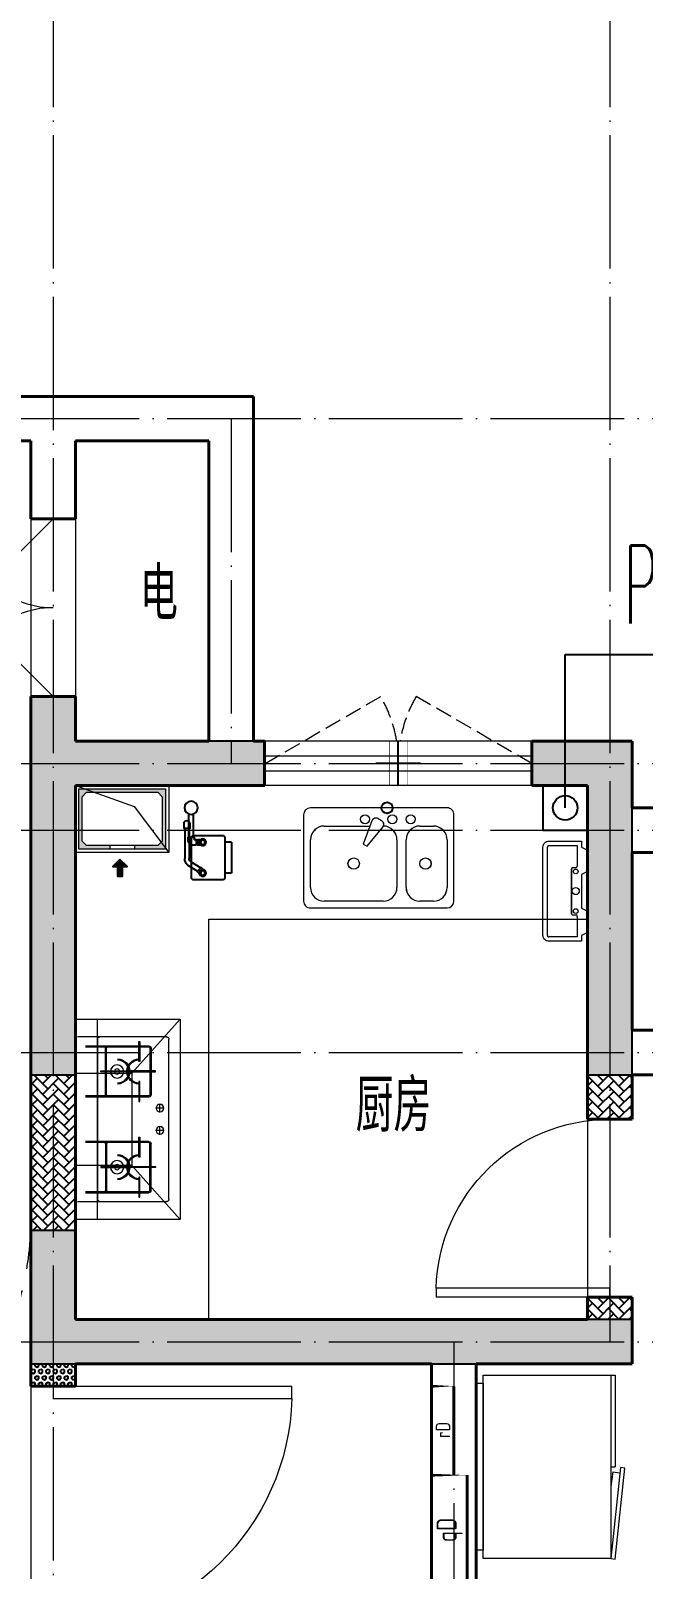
# Model space of a CAD drawing. Extents: x 27938 to 650306, y -92720 to 1524912.
# Drawn here: x 314517 to 317267, y 448409 to 455326 of the extents above; entities that cross this region are included whole.
import ezdxf

# ---------------------------------------------------------------- set-up
doc = ezdxf.new("R2010")
doc.units = 0
doc.header["$LTSCALE"] = 1000
doc.header["$MEASUREMENT"] = 0
doc.linetypes.add('DASH', pattern=[0.35, 0.25, -0.1])
doc.linetypes.add('DOTE', pattern=[2.4200000000000004, 2, -0.2, 0.02, -0.2])
for name, color, linetype in [('AH-FURNITURE', 1, 'Continuous'), ('COLUMN', 9, 'Continuous'), ('DIM_餐饮排水', 3, 'Continuous'), ('EQUIP_污水', 7, 'Continuous'), ('IP-bath&kitchen-JOHNSON', 4, 'Continuous'), ('PUB_TEXT', 4, 'Continuous'), ('VPIPE-餐饮排水', 41, 'P'), ('保温', 6, 'Continuous'), ('建筑-排气道', 9, 'Continuous'), ('机电标识类', 1, 'Continuous')]:
    doc.layers.add(name, color=color, linetype=linetype)
for name, color, linetype, lineweight in [('DOTE', 19, 'DOTE', 9), ('EQUIP-消防', 3, 'Continuous', 20), ('LVTRY', 1, 'Continuous', 13), ('PUB_HATCH', 8, 'Continuous', 9), ('STAIR', 2, 'Continuous', 18), ('WALL', 9, 'Continuous', 40), ('WINDOW', 8, 'Continuous', 15), ('平面-空调室内机', 176, 'Continuous', 9), ('平面-空调预留孔', 173, 'Continuous', 15), ('空调', 76, 'Continuous', 13), ('立面-洞口示意', 152, 'Continuous', 13)]:
    doc.layers.add(name, color=color, linetype=linetype, lineweight=lineweight)
doc.styles.add('_TWT_SERIAL', font='simplex.shx', dxfattribs={"width": 0.6, "oblique": 10, "height": 3, "bigfont": 'aadri.shx'})
doc.styles.add('DIM_FONT', font='SIMPLEX.shx', dxfattribs={"width": 0.56})
doc.styles.get("Standard").update_dxf_attribs({"font": 'gbenor.shx', "bigfont": 'gbcbig.shx'})
doc.styles.add('房间名称', font='TSSDENG', dxfattribs={"width": 0.8, "bigfont": 'HZTXT'})
doc.linetypes.add('P', pattern='A,3,-0.2,["P",Standard,S=0.25,R=0,X=-0.1,Y=-0.115],-0.2', length=3.4)

# ---------------------------------------------------------------- blocks, each defined once
blk = doc.blocks.new('rtyg7uyhg')
at = {"layer": 'LVTRY', "color": 0}
for p, q in [((193590.3031336021, 45458.1133254503), (193590.3030643982, 45069.47696181395)), ((194234.6213208837, 45488.79502889935), (193620.9849572473, 45488.79513816872)), ((194265.3030643982, 45069.47684161765), (194265.3031336021, 45458.113205254)), ((193682.3485790417, 45406.97694542356), (193887.8216881326, 45406.97690883528)), ((193896.3984467548, 45429.87059594441), (193857.5823896687, 45326.26016876537)), ((193875.2965560293, 45316.03289288385), (193945.6178257855, 45401.45376218002)), ((193925.7802168131, 45440.40881343969), (193940.0533153456, 45432.16822680717)), ((194111.8940335871, 45406.97686893496), (194173.2576699507, 45406.97685800815)), ((193620.9848935069, 45130.84059271414), (193620.9849317512, 45345.61331998683)), ((193857.5823896687, 45326.26016876537), (193875.2965560293, 45316.03289288385)), ((194009.6212953876, 45345.61325078298), (194009.6212571432, 45130.84052351015)), ((194050.5303480524, 45130.84051622554), (194050.5303862967, 45345.61324349836)), ((194234.6212953876, 45345.61321071758), (194234.6212571432, 45130.84048344476)), ((193620.9848771165, 45038.79513816872), (194234.621240753, 45038.79502889935)), ((193948.2576098526, 45069.47689807355), (193682.3485189436, 45069.47694542356)), ((194173.2576098526, 45069.47685800816), (194111.893973489, 45069.47686893508))]:
    blk.add_line(p, q, dxfattribs=at)
for centre, radius in [((193866.4394935961, 45437.65873082454), 20.45454545454545), ((193989.1667663234, 45437.6587089707), 20.45454545454545), ((194070.9849481416, 45437.65869440146), 20.45454545454545), ((193815.3030944472, 45238.22692174855), 25.56818181818182), ((194137.4621853563, 45238.2268643822), 25.56818181818182)]:
    blk.add_circle(centre, radius, dxfattribs=at)
for centre, radius, start, end in [((193620.9849517839, 45458.11331998683), 30.68181818181818, 89.99998979807194, 179.9999897972382), ((193915.5529409315, 45422.69466753349), 20.45454545454545, 59.99998980057491, 159.4623117970261), ((194234.6213154203, 45458.11321071746), 30.68181818181818, 359.9999897972382, 89.99998979807194), ((193682.3485681149, 45345.61330905991), 61.36363636363636, 89.99998979807194, 179.9999897972382), ((193929.8260394641, 45414.45408090108), 20.45454545454545, 320.5376677968172, 59.99998980057491), ((193948.2576590239, 45345.6132617099), 61.36363636363636, 359.9999897972382, 89.99998979807194), ((194111.8940226603, 45345.61323257144), 61.36363636363636, 89.99998979807194, 179.9999897972382), ((194173.2576590239, 45345.6132216445), 61.36363636363636, 359.9999897972382, 89.99998979807194), ((193682.3485298705, 45130.84058178721), 61.36363636363636, 179.9999897972382, 269.9999897980719), ((193948.2576207797, 45130.8405344372), 61.36363636363636, 269.9999897980719, 359.9999897972382), ((194111.893984416, 45130.84050529861), 61.36363636363636, 179.9999897972382, 269.9999897980719), ((194173.2576207797, 45130.84049437181), 61.36363636363636, 269.9999897980719, 359.9999897972382), ((193620.9848825799, 45069.47695635049), 30.68181818181818, 179.9999897972382, 269.9999897980719), ((194234.6212462163, 45069.47684708112), 30.68181818181818, 269.9999897980719, 359.9999897972382)]:
    blk.add_arc(centre, radius, start, end, dxfattribs=at)
at = {"layer": 'LVTRY', "color": 0, "style": 'DIM_FONT', "width": 0.8, "flags": 9}
for tag in ['XSIZE', 'YSIZE']:
    blk.add_attdef(tag, (193927.8031388824, 45487.7665121054), '', height=0.5, rotation=89.99998979807198, dxfattribs=at)
blk = doc.blocks.new('A-Kitchen-7')
at = {"layer": 'LVTRY', "color": 0}
for p, q in [((-518.6581278588565, 779.725278688129), (-7.244008776673581, 834.3051076843403)), ((-515, 756.005706589378), (-518.6581278588565, 779.725278688129)), ((-3.585880917788018, 810.5855355854728), (-515, 756.005706589378)), ((-29.12075551546877, 766.9560861630598), (-35.20590834700852, 806.4126680237241)), ((-7.244008776673581, 834.3051076843403), (-3.585880917788018, 810.5855355854728)), ((515, 780), (-5.820766091346741e-11, 780)), ((0, 756.005706589378), (-5.820766091346741e-11, 780)), ((515, 756.005706589378), (515, 780)), ((515, 756.005706589378), (-515, 756.005706589378)), ((-515, 756.005706589378), (-515, 40)), ((-485.6368437646597, 760.5342107040924), (-484.9384396369278, 756.005706589378)), ((-29.12075551543967, 766.9560861630598), (-112.0975807690556, 756.005706589378)), ((515, 40), (515, 756.005706589378)), ((-515, 40), (515, 40))]:
    blk.add_line(p, q, dxfattribs=at)
blk.add_lwpolyline([(-468.9430810984049, 40), (-468.9430810984049, 0), (468.9430810984049, 0), (468.9430810984632, 40)], close=True, dxfattribs=at)
blk = doc.blocks.new('A$C60D053AF')
at = {"layer": 'AH-FURNITURE', "color": 0}
for p, q in [((232.5000007597264, -89.99999966996256), (128.2842720070621, -89.99999966996256)), ((232.5000007597264, -109.9999996698461), (128.2842720075278, -109.9999996699626)), ((192.50000075961, -70.99998518347275), (327.5735938884318, -70.99998518347275)), ((192.50000075961, -90.99998518347275), (327.5735938884318, -90.99998518347275)), ((245.0000007597264, -129.4999851834727), (245.0000007597264, -122.4999996698461)), ((265.0000007597264, -129.4999851834727), (265.0000007597264, -122.4999996698461)), ((341.7157295121578, -96.85784955974668), (370.0190303710988, -143.1611504186876)), ((355.8578651358839, -82.71571393602062), (384.1611659948248, -129.0190147949615)), ((255.0000007597264, -280.9999851834727), (255.0000007597264, -250.9999851834727)), ((393.0000007597264, -280.9999851834727), (393.0000007597264, -250.9999851834727)), ((255.0000007597264, -280.9999851834727), (393.0000007597264, -280.9999851834727))]:
    blk.add_line(p, q, dxfattribs=at)
for points in [[(170.00000075961, -67.99998518347275, 1), (170.00000075961, -93.99998518358916), (192.50000075961, -93.99998518347275), (192.50000075961, -67.99998518347275)], [(234.0000007597264, -250.9999851834727), (414.0000007597264, -250.9999851834727, 0.4142135623730951), (424.0000007597264, -240.9999851834727), (424.0000007597264, -110.9999851834727, 0.4142135623730951), (414.0000007597264, -100.9999851834727), (234.0000007597264, -100.9999851834727, 0.4142135623730951), (224.0000007597264, -110.9999851834727), (224.0000007597264, -240.9999851834727, 0.4142135623730951)], [(268.0000007597264, -122.4999996698461), (268.0000007597264, -106.9999996698461, 0.4142135623724265), (248.0000007597264, -86.99999966984615), (232.5000007597264, -86.99999966984615), (232.50000075961, -112.9999996698461), (242.0000007597264, -112.9999996698461), (242.0000007597264, -122.4999996698461)], [(242.0000007597264, -151.9999851834727, 1), (268.0000007597264, -151.9999851834727), (268.0000007597264, -129.4999851834727), (242.0000007597264, -129.4999851834727)], [(383.8076126043452, -161.1923733388539, 1), (402.192388915224, -142.8075970279751), (386.2824863384012, -126.8976944513852), (367.8977100276388, -145.282470762264)]]:
    blk.add_lwpolyline(points, format="xyb", close=True, dxfattribs=at)
for centre, radius in [((100.0000007598428, -99.99999967066105), 30), ((255.0000007597264, -151.9999851834727), 15), ((393.0000007597264, -151.9999851834727), 15), ((255.0000007597264, -151.9999851834727), 10), ((393.0000007597264, -151.9999851834727), 10)]:
    blk.add_circle(centre, radius, dxfattribs=at)
for radius in [40, 20]:
    blk.add_arc((327.5735938884318, -110.9999851834727), radius, 45, 90, dxfattribs=at)
blk = doc.blocks.new('FRSDFDGDGDRGDR')
at = {"layer": '平面-空调预留孔', "color": 0}
for p, q in [((699612.3179923807, 775043.9561356568), (699612.3179923807, 775441.1561356868)), ((699618.9179923869, 775447.756135683), (699746.3179923192, 775447.756135683)), ((699746.3179923192, 775447.756135683), (699746.3179923192, 775355.3561357355)), ((699719.9179922946, 775342.156135743), (699719.9179922946, 775142.9561356006)), ((699726.5179923008, 775348.7561357393), (699739.7179923131, 775348.7561357393)), ((699726.5179923008, 775136.3561356043), (699739.7179923131, 775136.3561356043)), ((699746.3179923192, 775129.7561356081), (699746.3179923192, 775037.3561356605)), ((699746.3179923192, 775037.3561356605), (699618.9179923869, 775037.3561356605))]:
    blk.add_line(p, q, dxfattribs=at)
blk.add_lwpolyline([(699766.1179923377, 775166.7161355871), (699792.5179923623, 775153.5161355946), (699792.5179923623, 775057.1561356493), (699766.1179923377, 775043.9561356568), (699766.1179923377, 775017.5561356718), (699618.9179923869, 775017.5561356718, -0.4142135623730951), (699592.5179923623, 775043.9561356568), (699592.5179923623, 775441.1561356868, -0.4142135623730951), (699618.9179923869, 775467.5561356718), (699766.1179923377, 775467.5561356718), (699766.1179923377, 775441.1561356868), (699792.5179923623, 775427.9561356943), (699792.5179923623, 775331.596135749), (699766.1179923377, 775318.3961357565)], format="xyb", close=True, dxfattribs=at)
for centre, radius in [((699739.7179923131, 775331.596135749), 10.55999999400228), ((699739.7179923131, 775243.1561357992), 15.83999999100342), ((699739.7179923131, 775153.5161355946), 10.55999999400228)]:
    blk.add_circle(centre, radius, dxfattribs=at)
for centre, radius, start, end in [((699618.917992382, 775441.1561356819), 6.600000001199078, 89.99999995997936, 179.9999999533093), ((699726.5179922959, 775342.1561357381), 6.600000001199078, 89.99999995997936, 179.9999999533093), ((699739.717992318, 775355.3561357405), 6.600000001206354, 269.9999999599793, 359.9999999533093), ((699726.5179922959, 775142.9561356056), 6.600000001199078, 180.0000000400206, 270.0000000533608), ((699739.717992318, 775129.7561356032), 6.600000001206354, 4.002063966804346e-08, 90.00000005336085), ((699618.917992382, 775043.9561356618), 6.600000001199078, 180.0000000400206, 270.0000000533608)]:
    blk.add_arc(centre, radius, start, end, dxfattribs=at)
blk = doc.blocks.new('*U41')
h = blk.add_hatch(color=0)
h.set_gradient(color1=(0, 0, 255), rotation=180, tint=1)
h.paths.add_polyline_path([(3.524958103184869e-15, -2.819966482547906e-15), (-6.350000000000009, -6.349999999999992), (-6.350000000000001, -2.159000000000014), (-15, -2.158999999999999), (-14.99999999999999, 2.159000000000044), (-6.349999999999993, 2.159000000000029), (-6.349999999999985, 6.350000000000009)])
at = {"color": 0, "linetype": 'Continuous'}
blk.add_lwpolyline([(3.524958103184869e-15, -2.819966482547906e-15), (-6.350000000000009, -6.349999999999992), (-6.350000000000001, -2.159000000000014), (-15, -2.158999999999999), (-14.99999999999999, 2.159000000000044), (-6.349999999999993, 2.159000000000029), (-6.349999999999985, 6.350000000000009)], close=True, dxfattribs=at)
blk = doc.blocks.new('sgrsefv')
at = {"layer": 'PUB_HATCH'}
blk.add_hatch(color=0, dxfattribs=at).paths.add_polyline_path([(1112933.294422049, 840916.328306399), (1112933.294422049, 840646.328306399), (1113073.294422049, 840646.328306399), (1113073.294422049, 840661.328306399), (1112968.294422049, 840661.328306399), (1112948.294422049, 840681.328306399), (1112948.294422049, 840881.328306399), (1112968.294422049, 840901.328306399), (1113288.294422049, 840901.328306399), (1113308.294422049, 840881.328306399), (1113308.294422049, 840681.328306399), (1113288.294422049, 840661.328306399), (1113183.294422049, 840661.328306399), (1113183.294422049, 840646.328306399), (1113323.294422049, 840646.328306399), (1113323.294422049, 840916.328306399)])
at = {"layer": 'LVTRY', "color": 0}
for p, q in [((1113073.294422049, 840661.328306399), (1113073.294422049, 840646.328306399)), ((1113183.294422049, 840661.328306399), (1113183.294422049, 840646.328306399))]:
    blk.add_line(p, q, dxfattribs=at)
for points in [[(1112918.294422049, 840931.328306399), (1113338.294422049, 840931.328306399), (1113338.294422049, 840631.328306399), (1112918.294422049, 840631.328306399)], [(1112933.294422049, 840916.328306399), (1113323.294422049, 840916.328306399), (1113323.294422049, 840646.328306399), (1112933.294422049, 840646.328306399)], [(1113288.294422049, 840661.328306399), (1112968.294422049, 840661.328306399), (1112948.294422049, 840681.328306399), (1112948.294422049, 840881.328306399), (1112968.294422049, 840901.328306399), (1113288.294422049, 840901.328306399), (1113308.294422049, 840881.328306399), (1113308.294422049, 840681.328306399), (1113288.294422049, 840661.328306399)]]:
    blk.add_lwpolyline(points, close=True, dxfattribs=at)
at = {"layer": '立面-洞口示意', "color": 0}
blk.add_lwpolyline([(1112918.294422049, 840931.328306399), (1113181.846359163, 840837.3789231421), (1113338.294422049, 840631.328306399)], dxfattribs=at)
at = {"layer": '建筑-排气道', "color": 8, "xscale": -5, "yscale": 5, "zscale": 5, "rotation": 270}
blk.add_blockref('*U41', (1113118.391369574, 840599.0160356248), dxfattribs=at)
blk = doc.blocks.new('GDGDGDRGDG')
at = {"layer": 'IP-bath&kitchen-JOHNSON', "color": 0}
blk.add_lwpolyline([(500282.4698888286, 526348.4609182415), (500282.4698888226, 526148.460918165), (500082.4698888143, 526148.460918165)], dxfattribs=at)
at = {"layer": 'LVTRY', "color": 0}
for p, q in [((502128.2005002745, 525055.5051710735), (501912.2603992091, 525298.4609044121)), ((502382.4698858317, 525298.4609044121), (501912.2603992091, 525298.4609044121)), ((501912.2603992091, 525298.4609044121), (501912.2603992091, 524398.4609044121)), ((502282.4698858315, 524398.4609044121), (502282.4698858315, 525298.4609044121)), ((501962.4698858317, 524488.4609044121), (501962.4698858317, 525208.4609044121)), ((501972.4698858317, 525218.4609044121), (502372.4698858317, 525218.4609044122)), ((502042.4698858317, 525168.4609044122), (502042.4698858317, 524958.4609044122)), ((502047.4698858317, 525168.4609044122), (502047.4698858317, 524958.4609044122)), ((502337.4698858317, 525178.4609044123), (502052.4698858317, 525178.4609044122)), ((502337.4698858317, 525173.4609044123), (502052.4698858317, 525173.4609044122)), ((502092.7198858312, 525198.4609044123), (502092.7198858312, 525108.4609044122)), ((502097.2198858312, 525198.4609044123), (502092.7198858312, 525198.4609044123)), ((502097.2198858312, 525108.4609044122), (502097.2198858312, 525198.4609044123)), ((502242.4698858315, 524958.4609044122), (502242.4698858315, 525168.4609044123)), ((502247.4698858315, 524958.4609044122), (502247.4698858315, 525168.4609044123)), ((502282.4698858315, 525208.4609044122), (502282.4698858312, 524488.4609044121)), ((502092.7198858312, 525108.4609044122), (502097.2198858312, 525108.4609044122)), ((502022.4698858319, 525065.7109044124), (502149.9698858319, 525065.7109044124)), ((502022.4698858319, 525061.2109044124), (502022.4698858319, 525065.7109044124)), ((502149.9698858319, 525061.2109044124), (502022.4698858319, 525061.2109044124)), ((502382.4698858317, 525055.5051710735), (502128.2005002745, 525055.5051710735)), ((502128.2005002745, 525055.5051710735), (502128.2005002745, 524640.4066281962)), ((502267.4698858312, 525065.7109044124), (502139.9698858312, 525065.7109044124)), ((502139.9698858312, 525065.7109044124), (502139.9698858312, 525061.2109044124)), ((502139.9698858312, 525061.2109044124), (502267.4698858312, 525061.2109044124)), ((502149.9698858319, 525065.7109044124), (502149.9698858319, 525061.2109044124)), ((502267.4698858312, 525061.2109044124), (502267.4698858312, 525065.7109044124)), ((502282.4698858315, 524640.4066281962), (502282.4698858315, 525055.5051710735)), ((502052.4698858317, 524953.4609044122), (502337.4698858317, 524953.4609044122)), ((502092.7198858312, 524928.4609044121), (502092.7198858312, 525018.4609044122)), ((502092.7198858312, 525018.4609044122), (502097.2198858312, 525018.4609044122)), ((502097.2198858312, 525018.4609044122), (502097.2198858312, 524928.4609044121)), ((501983.0730822186, 524898.4609044121), (502021.8666894461, 524898.4609044121)), ((502002.4698858317, 524879.064100799), (502002.4698858317, 524917.8577080265)), ((502052.4698858317, 524948.4609044122), (502337.4698858317, 524948.4609044122)), ((502097.2198858312, 524928.4609044121), (502092.7198858312, 524928.4609044121)), ((502002.4698858317, 524779.064100799), (502002.4698858317, 524817.8577080265)), ((501983.0730822186, 524798.4609044121), (502021.8666894461, 524798.4609044121)), ((502052.4698858317, 524748.4609044121), (502337.4698858317, 524748.4609044121)), ((502092.7198858312, 524768.4609044121), (502092.7198858312, 524678.4609044121)), ((502097.2198858312, 524768.4609044121), (502092.7198858312, 524768.4609044121)), ((502097.2198858312, 524678.4609044121), (502097.2198858312, 524768.4609044121)), ((502042.4698858317, 524528.4609044121), (502042.4698858317, 524738.4609044121)), ((502047.4698858317, 524528.4609044121), (502047.4698858317, 524738.4609044121)), ((502052.4698858317, 524743.4609044121), (502337.4698858317, 524743.4609044121)), ((502092.7198858312, 524678.4609044121), (502097.2198858312, 524678.4609044121)), ((502242.4698858315, 524738.4609044121), (502242.4698858315, 524528.460904412)), ((502247.4698858315, 524738.4609044121), (502247.4698858315, 524528.460904412)), ((501912.2603992091, 524398.4609044121), (502128.2005002745, 524640.4066281962)), ((502149.9698858319, 524635.7109044119), (502022.4698858319, 524635.7109044119)), ((502022.4698858319, 524635.7109044119), (502022.4698858319, 524631.2109044119)), ((502022.4698858319, 524631.2109044119), (502149.9698858319, 524631.2109044119)), ((502128.2005002745, 524640.4066281962), (502382.4698858317, 524640.4066281962)), ((502139.9698858312, 524631.2109044119), (502139.9698858312, 524635.7109044119)), ((502139.9698858312, 524635.7109044119), (502267.4698858312, 524635.7109044119)), ((502267.4698858312, 524631.2109044119), (502139.9698858312, 524631.2109044119)), ((502149.9698858319, 524631.2109044119), (502149.9698858319, 524635.7109044119)), ((502267.4698858312, 524635.7109044119), (502267.4698858312, 524631.2109044119)), ((502092.7198858312, 524498.4609044121), (502092.7198858312, 524588.4609044121)), ((502092.7198858312, 524588.4609044121), (502097.2198858312, 524588.4609044121)), ((502097.2198858312, 524588.4609044121), (502097.2198858312, 524498.4609044121)), ((502372.4698858315, 524478.4609044121), (501972.4698858317, 524478.4609044121)), ((502337.4698858317, 524523.460904412), (502052.4698858317, 524523.4609044121)), ((502337.4698858317, 524518.460904412), (502052.4698858317, 524518.4609044121)), ((502097.2198858312, 524498.4609044121), (502092.7198858312, 524498.4609044121)), ((501912.2603992091, 524398.4609044121), (502382.4698858317, 524398.4609044121))]:
    blk.add_line(p, q, dxfattribs=at)
blk.add_lwpolyline([(501782.4698858307, 523948.4609176648), (501782.4698858315, 525748.4608911595), (500082.3728921729, 525748.4610990545)], dxfattribs=at)
for centre, radius in [((502194.9698858317, 525063.4609044122), 29.7), ((502194.9698858317, 525063.4609044122), 11.7), ((502002.4698858317, 524898.4609044121), 16.99680361435897), ((502002.4698858317, 524798.4609044121), 16.99680361435897), ((502194.9698858317, 524633.4609044121), 29.7), ((502194.9698858317, 524633.4609044121), 11.7)]:
    blk.add_circle(centre, radius, dxfattribs=at)
for centre, radius, start, end in [((501972.4698858317, 525208.4609044121), 10, 90, 180), ((502052.4698858317, 525168.4609044122), 10, 90, 180), ((502052.4698858317, 525168.4609044122), 5, 90, 180), ((502237.4698858315, 525168.4609044123), 10, 0, 90), ((502237.4698858315, 525168.4609044123), 5, 0, 90), ((502272.4698858315, 525208.4609044122), 10, 0, 90), ((502094.9698858315, 525063.4609044122), 56.7, 2.274239183980156, 87.72576081582116), ((502094.9698858315, 525063.4609044122), 52.2, 2.470411041434378, 87.52958895834998), ((502194.9698858317, 525063.4609044122), 56.7, 92.27423918417882, 177.7257608160198), ((502194.9698858317, 525063.4609044122), 52.2, 92.47041104165004, 177.5295889585656), ((502094.9698858315, 525063.4609044122), 56.7, 272.2742391841789, 357.7257608160198), ((502094.9698858315, 525063.4609044122), 52.2, 272.47041104165, 357.5295889585657), ((502194.9698858317, 525063.4609044122), 56.7, 182.2742391839801, 267.7257608158212), ((502194.9698858317, 525063.4609044122), 52.2, 182.4704110414343, 267.52958895835), ((502052.4698858317, 524958.4609044122), 10, 180, 270), ((502052.4698858317, 524958.4609044122), 5, 180, 270), ((502237.4698858315, 524958.4609044122), 5, 270, 0), ((502237.4698858315, 524958.4609044122), 10, 270, 0), ((502052.4698858317, 524738.4609044121), 10, 90, 180), ((502237.4698858315, 524738.4609044121), 10, 0, 90), ((502052.4698858317, 524738.4609044121), 5, 90, 180), ((502094.9698858315, 524633.4609044121), 56.7, 2.274239183980156, 87.72576081582116), ((502094.9698858315, 524633.4609044121), 52.2, 2.470411041434378, 87.52958895834998), ((502194.9698858317, 524633.4609044121), 56.7, 92.27423918417882, 177.7257608160198), ((502194.9698858317, 524633.4609044121), 52.2, 92.47041104165004, 177.5295889585656), ((502237.4698858315, 524738.4609044121), 5, 0, 90), ((502094.9698858315, 524633.4609044121), 56.7, 272.2742391841789, 357.7257608160198), ((502094.9698858315, 524633.4609044121), 52.2, 272.47041104165, 357.5295889585657), ((502194.9698858317, 524633.4609044121), 56.7, 182.2742391839801, 267.7257608158212), ((502194.9698858317, 524633.4609044121), 52.2, 182.4704110414343, 267.52958895835), ((501972.4698858317, 524488.4609044121), 10, 180, 270), ((502052.4698858317, 524528.4609044121), 10, 180, 270), ((502052.4698858317, 524528.4609044121), 5, 180, 270), ((502237.4698858315, 524528.460904412), 5, 270, 0), ((502237.4698858315, 524528.460904412), 10, 270, 0), ((502272.4698858312, 524488.4609044121), 10, 270, 0)]:
    blk.add_arc(centre, radius, start, end, dxfattribs=at)
at = {"color": 8, "xscale": -1}
for name, p in [('sgrsefv', (1615300.764307892, -314582.8679974646)), ('rtyg7uyhg', (694947.7729906696, 480759.6658345199)), ('FRSDFDGDGDRGDR', (1199874.987881154, -249369.0952173925))]:
    blk.add_blockref(name, p, dxfattribs=at)
at = {"color": 8, "rotation": 270}
blk.add_blockref('A$C60D053AF', (501962.4698858433, 526348.4603089065), dxfattribs=at)
at = {"layer": 'LVTRY', "color": 8, "extrusion": (0, 0, -1), "xscale": -0.7999999999883585, "yscale": 0.7999999999883585, "zscale": -0.7999999999883585, "rotation": 270}
blk.add_blockref('A-Kitchen-7', (-500582.4698887609, 523286.4609181132), dxfattribs=at)
blk = doc.blocks.new('FGDGDRGSDGDG')
at = {"layer": 'DOTE', "linetype": 'DOTE', "ltscale": 0.3}
for p, q in [((532682.4698867768, 529998.4609255956), (532682.4698867764, 522348.4609178717)), ((535182.4698887586, 529998.4609255956), (535182.4698887584, 523848.4609176687)), ((488182.4698887547, 527998.4609255956), (546982.4698887588, 527998.4609255956)), ((533482.4698867691, 527998.4609255956), (533482.4698867688, 526448.4609255957)), ((488182.4698887547, 526448.4609255956), (546982.4698887588, 526448.4609255956)), ((488182.4698887547, 526148.4609255956), (546982.4698887588, 526148.4609255956)), ((488182.4698887547, 525148.4609178718), (546982.4698887588, 525148.4609178716)), ((488182.4698887547, 523848.4609176682), (546982.4698887588, 523848.4609176688)), ((534482.4698887577, 523848.4609176682), (534482.4698887574, 513948.4609178714))]:
    blk.add_line(p, q, dxfattribs=at)
blk = doc.blocks.new('gdfgdgdgr')
at = {"layer": 'PUB_HATCH'}
for points in [[(520727.6741570244, 530413.8533123683), (520727.6741570244, 530613.8533123472), (519877.6741382037, 530613.8533124247), (519877.6741386069, 530813.854846489), (519677.6741389511, 530813.854846489), (519677.674139218, 529113.8548436695), (519877.674138858, 529113.8548436695), (519877.6741388873, 530413.8533124247)], [(521927.6741569996, 530413.8544436865), (522177.7705091751, 530413.853921341), (522177.771859818, 529113.8539213064), (522377.7718787211, 529113.8539213064), (522377.7705091751, 530613.853921341), (521927.6741569996, 530613.8544436865)], [(519677.7705088231, 527813.8539175214), (522377.7682325566, 527813.8539224755), (522377.7682325566, 528013.8539224754), (519877.7705088231, 528013.8539175214), (519877.7705088588, 528413.8545834351), (519677.7705088113, 528413.8545834351)]]:
    blk.add_hatch(color=256, dxfattribs=at).paths.add_polyline_path(points)
at = {"layer": 'COLUMN', "color": 8}
for p, q in [((519877.6741386069, 530813.854846489), (519677.6741389511, 530813.854846489)), ((519677.6741389511, 530813.854846489), (519677.674139218, 529113.8548436695)), ((519877.6741382037, 530613.8533124247), (519877.6741386069, 530813.854846489)), ((520727.6741570244, 530613.8533123472), (519877.6741382037, 530613.8533124247)), ((520727.6741570244, 530413.8533123683), (520727.6741570244, 530613.8533123472)), ((522377.7705091751, 530613.853921341), (521927.6741569996, 530613.8544436865)), ((521927.6741569996, 530613.8544436865), (521927.6741569996, 530413.8544436865)), ((522377.7718787211, 529113.8539213064), (522377.7705091751, 530613.853921341)), ((519877.674138858, 529113.8548436695), (519877.6741388873, 530413.8533124247)), ((519877.6741388873, 530413.8533124247), (520727.6741570244, 530413.8533123683)), ((521927.6741569996, 530413.8544436865), (522177.7705091751, 530413.853921341)), ((522177.7705091751, 530413.853921341), (522177.771859818, 529113.8539213064)), ((519677.674139218, 529113.8548436695), (519877.674138858, 529113.8548436695)), ((522177.771859818, 529113.8539213064), (522377.7718787211, 529113.8539213064)), ((519877.7705088588, 528413.8545834351), (519677.7705088113, 528413.8545834351)), ((519677.7705088113, 528413.8545834351), (519677.7705088231, 527813.8539175214)), ((519877.7705088231, 528013.8539175214), (519877.7705088588, 528413.8545834351)), ((522377.7682325566, 528013.8539224754), (519877.7705088231, 528013.8539175214)), ((522377.7682325566, 527813.8539224755), (522377.7682325566, 528013.8539224754)), ((519677.7705088231, 527813.8539175214), (522377.7682325566, 527813.8539224755))]:
    blk.add_line(p, q, dxfattribs=at)
blk = doc.blocks.new('dongkong')
at = {"color": 0}
blk.add_wipeout([(-603756.0415179721, 210770.96306340612), (-603756.0415180603, 210570.80961624245), (-603836.0415181214, 210570.80961593534), (-603836.0415181519, 210770.96306307407)], dxfattribs=at)
at = {"layer": '机电标识类', "color": 0, "linetype": 'DASH', "ltscale": 400}
for p, q in [((-603796.0415180789, 210770.9630630909), (-603796.0415180789, 210570.8096162414)), ((-603896.0415180789, 210670.6929921169), (-603696.0415180789, 210670.6929921169))]:
    blk.add_line(p, q, dxfattribs=at)
at = {"layer": '空调', "color": 0, "linetype": 'DASH', "const_width": 2}
blk.add_lwpolyline([(-603756.0415180789, 210770.9630630909), (-603756.0415180789, 210570.8096162414), (-603836.0415180789, 210570.8096162414), (-603836.0415180789, 210770.9630630909)], close=True, dxfattribs=at)
blk = doc.blocks.new('A$C263B1184')
at = {"layer": '保温', "linetype": 'ByBlock', "ltscale": 10}
h = blk.add_hatch(dxfattribs=at)
h.set_pattern_fill('AR-HBONE', color=251, scale=55)
h.set_pattern_definition([(45, (-1012960.392521861, -342660.6615692861), (0, 47.41575231924514), [100.584, -33.528]), (135, (-1012936.684661862, -342636.9537092861), (3.05311331771918e-15, 47.41575231924513), [100.584, -33.528])])
h.paths.add_polyline_path([(-3699.998795152118, 8799.99990214809), (-3699.998836558429, 8999.999899138289), (-3899.998820249224, 9000.000095783209), (-3899.998778842913, 8800.000098792894)])
h = blk.add_hatch(dxfattribs=at)
h.set_pattern_fill('AR-HBONE', color=251, scale=55)
h.set_pattern_definition([(45, (-503782.4698887531, -516048.4609178798), (0, 47.41575231924514), [100.584, -33.528]), (135, (-503758.7620287531, -516024.7530578797), (3.05311331771918e-15, 47.41575231924513), [100.584, -33.528])])
h.paths.add_polyline_path([(-1199.901053229521, 8299.999897828966), (-1199.901094635832, 8999.999290105829), (-1399.901078326628, 8999.999486750748), (-1399.901036920317, 8300.00009447377)])
h = blk.add_hatch(dxfattribs=at)
h.set_pattern_fill('AR-HBONE', color=251, scale=55)
h.set_pattern_definition([(45, (-1012960.294779111, -343660.6615687997), (0, 47.41575231924514), [100.584, -33.528]), (135, (-1012936.586919111, -343636.9537087997), (3.05311331771918e-15, 47.41575231924513), [100.584, -33.528])])
h.paths.add_polyline_path([(-3699.901048339845, 7899.999902584299), (-3699.90109380841, 7999.999899624672), (-3899.901077499206, 8000.000096269592), (-3899.901032030641, 7900.000099229219)])
at = {"layer": '保温', "linetype": 'Continuous', "ltscale": 10}
h = blk.add_hatch(dxfattribs=at)
h.set_pattern_fill('HEX', color=251, scale=10, angle=90, style=0)
h.set_pattern_definition([(90, (-503782.4698853028, -517398.4603122922), (-16.49778, 1.010197673501861e-15), [9.525, -19.05]), (210, (-503782.4698853028, -517398.4603122922), (8.248889999999996, -14.28749658604684), [9.525, -19.05]), (150, (-503782.4698853028, -517388.9353122922), (-8.248890000000003, -14.28749658604684), [9.525, -19.05])])
h.paths.add_polyline_path([(-1199.901050495275, 7599.999898202543), (-1199.901091185515, 7699.999895693327), (-1399.90107487631, 7700.000092338363), (-1399.90103418607, 7600.000094847346)])
blk = doc.blocks.new('GDGRDGDRGDFD')
at = {"layer": 'EQUIP-消防', "color": 0, "const_width": 12.82051282052028}
blk.add_lwpolyline([(136866.5605577994, 335507.811971089), (136366.5605577994, 335507.8119710906), (136366.5605577991, 335347.8119710904), (136866.5605577991, 335347.8119710888)], close=True, dxfattribs=at)
at = {"layer": 'PUB_TEXT', "color": 0, "style": '房间名称', "width": 0.8}
blk.add_text('qD', height=90, dxfattribs=at).set_placement((136565.0499633249, 335395.5346836653))
blk = doc.blocks.new('FSFSFSFSEG')
at = {"layer": 'EQUIP-消防', "color": 0, "const_width": 12.82051282052028}
blk.add_lwpolyline([(136866.5605577994, 335152.5449090759), (136466.5605577994, 335152.5449090774), (136466.5605577991, 335052.5449090772), (136866.5605577991, 335052.5449090757)], close=True, dxfattribs=at)
at = {"layer": 'PUB_TEXT', "color": 0, "style": '房间名称', "width": 0.8}
blk.add_text('rD', height=64.8, dxfattribs=at).set_placement((136633.7425204425, 335069.0046025831))
blk = doc.blocks.new('HFHFHTFCD')
at = {"color": 8, "rotation": 90}
for name, p in [('FSFSFSFSEG', (651469.1246460032, 235157.1646164441)), ('GDGRDGDRGDFD', (651824.3917080149, 234757.164616444))]:
    blk.add_blockref(name, p, dxfattribs=at)
blk = doc.blocks.new('$WINLIB2D$00000001')
at = {"color": 0}
for points in [[(-0.4999999999999964, 0.5000000000000142), (-0.4999999999999964, -0.4999999999999858)], [(-0.4999999999999964, 0.5000000000000142), (0.5000000000000036, 0.5000000000000142)], [(0.5000000000000036, -0.4999999999999858), (0.5000000000000036, 0.5000000000000142)], [(0.5000000000000036, 0.1666666666666714), (-0.4999999999999964, 0.1666666666666714)], [(0.5000000000000036, -0.1666666666666572), (-0.4999999999999964, -0.1666666666666572)], [(-0.4999999999999964, -0.4999999999999858), (0.5000000000000036, -0.4999999999999858)]]:
    blk.add_lwpolyline(points, dxfattribs=at)
blk = doc.blocks.new('$DorLib2D$00000001')
for p, q in [((0.45, 0.9750000000000001), (0.5000000000000002, 0.9750000000000001)), ((0.45, 0), (0.45, 0.9750000000000001)), ((0.5, 0), (0.5, 0.9750000000000001)), ((0.5, 0), (0.45, 0))]:
    blk.add_line(p, q)
at = {"lineweight": 13}
blk.add_arc((0.475, 0), 0.975, 91.4692835813538, 180, dxfattribs=at)
blk = doc.blocks.new('$DorLib2D$00000116')
at = {"color": 0}
for p, q in [((-0.4999999999999929, 7.105427357601002e-15), (-0.146446609406766, 0.353553390593234)), ((0.5000000000000071, 7.105427357601002e-15), (0.1464466094067731, 0.353553390593234))]:
    blk.add_line(p, q, dxfattribs=at)
for centre, radius, start, end in [((-0.4999999999984652, 4.831690603168681e-13), 0.4999999999984674, 0, 45), ((0.4999999999977511, 9.059419880941277e-13), 0.4999999999976598, 135, 180)]:
    blk.add_arc(centre, radius, start, end, dxfattribs=at)
blk = doc.blocks.new('$TwtSys$00000147')
blk.add_circle((0, 0, 1e-08), 25)

msp = doc.modelspace()

# ---------------------------------------------------------------- linework, layer by layer
at = {"layer": 'DIM_餐饮排水'}
for p, q in [((316916.5175154589, 451832.0865620823), (316916.5175154589, 452521.3084387339)), ((316916.5175154589, 452521.3084387339), (317904.2991208758, 452521.3084387339))]:
    msp.add_line(p, q, dxfattribs=at)
at = {"layer": 'STAIR', "color": 8, "linetype": 'DASH'}
msp.add_lwpolyline([(311916.5787022748, 449972.0920371565, 0.4142135623699036), (313166.5787022748, 448722.0920371701), (313266.5787022868, 448722.0920371701, 0.4142135623699035), (314516.5787022868, 449972.0920371565)], format="xyb", dxfattribs=at)
at = {"layer": 'VPIPE-餐饮排水'}
msp.add_circle((316916.5175154589, 451832.0865620823), 55, dxfattribs=at)
at = {"layer": 'WALL', "color": 8}
for p, q in [((314616.5787024723, 453682.0865620361), (313916.5787024689, 453682.0865620314)), ((315516.5787047281, 453682.0865641506), (314616.5787049375, 453682.0865641581)), ((315516.5787047281, 453682.0865641506), (315516.5787047281, 452132.0865620815)), ((313916.5787024689, 453482.0865620449), (314516.5787024295, 453482.0865620422)), ((314516.5787024295, 453482.0865620422), (314516.578702296, 453132.0874873626)), ((314716.578702332, 453132.0874872924), (314716.5787024356, 453482.0865641762)), ((315316.5787047202, 453482.0865641762), (314716.5787024356, 453482.0865641762)), ((315316.5787047202, 453482.0865641762), (315316.5787047202, 452132.0865620923)), ((314516.578702296, 453132.0874873626), (314716.578702332, 453132.0874872924)), ((314716.5787020516, 452332.0874872543), (314516.5787020199, 452332.0874873244)), ((314516.5787020199, 452332.0874873244), (314516.578701929, 452032.086562118)), ((314716.5787019624, 452132.0865620923), (314716.5787020516, 452332.0874872543)), ((314716.5787019624, 452132.0865620923), (315316.5787047202, 452132.0865620923)), ((315566.5787234879, 452132.0865620772), (315516.5787047281, 452132.0865620815)), ((315566.5787234879, 451932.0865620924), (315566.5787234879, 452132.0865620772)), ((317216.5787024943, 452132.0865620815), (316766.5787234879, 452132.0865620772)), ((316766.5787234879, 452132.0865620772), (316766.5787234879, 451932.0865620938)), ((317216.5787024943, 452132.0865620815), (317216.5787024943, 451832.0865620925)), ((314516.578701929, 452032.086562118), (314516.5787010178, 449432.0865619149)), ((314716.5787018964, 451932.086562047), (315416.5787047344, 451932.0865620829)), ((314716.5787018964, 451932.086562047), (314716.5787010553, 449532.0865618828)), ((315416.5787047344, 451932.0865620829), (315566.5787234879, 451932.0865620924)), ((316766.5787234879, 451932.0865620938), (317016.5787024943, 451932.0865620848)), ((317016.5787024943, 451932.0865620848), (317016.5787024741, 451732.0865620829)), ((317216.5787024943, 451832.0865620925), (317616.5787024844, 451832.0865620829)), ((317016.5787024741, 451732.0865620829), (317016.5787024741, 450732.0865620829)), ((317216.5787024536, 451632.0865620355), (317216.5787024536, 450832.0865620899)), ((317216.5787024536, 451632.0865620355), (317616.5787024844, 451632.0865620829)), ((317816.5787024689, 450832.0865620931), (317216.5787024536, 450832.0865620899)), ((317016.5787024741, 450732.0865620829), (317016.5787024722, 450432.0865625763)), ((317216.5787024675, 450632.0865620804), (317816.5787024689, 450632.0865620823)), ((317216.5787024801, 450432.0865625763), (317216.5787024675, 450632.0865620804)), ((317016.5787024722, 450432.0865625763), (317216.5787024801, 450432.0865625763)), ((317216.5787024801, 449632.0865625763), (317016.5787024728, 449632.0865625763)), ((317016.5787024728, 449632.0865625763), (317016.5787024752, 449532.0865618638)), ((317216.5787024675, 449332.0865619087), (317216.5787024801, 449632.0865625763)), ((314716.5787010553, 449532.0865618828), (316416.5787024695, 449532.0865618799)), ((316416.5787024695, 449532.0865618799), (317016.5787024752, 449532.0865618638)), ((314516.5787010178, 449432.0865619149), (314516.5787009611, 449232.0865586364)), ((314716.5787009863, 449332.0865618652), (316316.5787024772, 449332.0865618653)), ((314716.5787009604, 449232.0865585663), (314716.5787009863, 449332.0865618652)), ((316316.5787024772, 449332.0865618653), (316316.5787024695, 447832.0865614697)), ((316516.5787024647, 449332.0865619087), (316516.5787024695, 447832.0865614697)), ((316516.5787024647, 449332.0865619087), (317216.5787024675, 449332.0865619087)), ((314516.5787009611, 449232.0865586364), (314716.5787009604, 449232.0865585663))]:
    msp.add_line(p, q, dxfattribs=at)
at = {"layer": 'WINDOW'}
for p, q in [((314516.5787023146, 453132.0874873391), (314516.5787020341, 452332.0874873391)), ((314716.5787023146, 453132.087487269), (314716.5787020341, 452332.087487269)), ((317016.5787024741, 450432.0865625499), (317016.5787024741, 449632.0865625499)), ((314516.5787009477, 449232.0865586388), (314516.5787005621, 448132.0865586388))]:
    msp.add_line(p, q, dxfattribs=at)
at = {"layer": 'WINDOW', "color": 8, "linetype": 'DASH', "ltscale": 0.3}
for points in [[(315568.4319483803, 452032.0865620543), (316088.0473800805, 452332.08675622, -0.1316523369510079), (316168.4319483307, 452032.0870844077)], [(316766.5787234472, 452032.0865620543), (316246.963291747, 452332.08675622, 0.1316523369510079), (316166.5787234968, 452032.0870844077)]]:
    msp.add_lwpolyline(points, format="xyb", dxfattribs=at)

# ---------------------------------------------------------------- block references
msp.add_blockref('FGDGDRGSDGDG', (-218065.8911862843, -74416.37435578852))
at = {"color": 8}
for name, p in [('gdfgdgdgr', (-205160.8093131861, -78481.76735938643)), ('HFHFHTFCD', (0, 77208.36173827358))]:
    msp.add_blockref(name, p, dxfattribs=at)
at = {"color": 8, "xscale": -1}
for name, p in [('GDGDGDRGDG', (817099.0485912288, -74416.37435578852)), ('GDGDGDRGDG', (817099.2383388894, -74416.37435578852)), ('A$C263B1184', (313316.5787024767, 441632.0865620914))]:
    msp.add_blockref(name, p, dxfattribs=at)
at = {"layer": 'EQUIP_污水'}
msp.add_blockref('$TwtSys$00000147', (316116.5175154589, 451832.0865620823), dxfattribs=at)
at = {"layer": 'WINDOW'}
for name, p, xscale, yscale, zscale, rotation in [('$DorLib2D$00000116', (314616.5787021744, 452732.0874873041), -800, -800, -800, 269.9999999799187), ('$DorLib2D$00000001', (317116.5787024741, 450032.0865625499), 800, -800, 800, 270), ('$DorLib2D$00000001', (314616.5787007549, 448682.0865586037), -1100, 1100, -1100, 269.9999999799185)]:
    msp.add_blockref(name, p, dxfattribs=dict(at, xscale=xscale, yscale=yscale, zscale=zscale, rotation=rotation))

# ---------------------------------------------------------------- texts
at = {"layer": 'DIM_餐饮排水', "color": 7, "style": '_TWT_SERIAL', "width": 0.48}
msp.add_text('PL-4', height=350, dxfattribs=at).set_placement((317180.5846776279, 452661.3084387339))
at = {"layer": 'PUB_TEXT', "color": 8}
for s, p in [('电', (315006.9752160575, 452676.8494918668)), ('厨房', (315975.3905659306, 450375.8537141597))]:
    msp.add_text(s, height=236.3120567375886, dxfattribs=at).set_placement(p)

# ---------------------------------------------------------------- next in the draw order: block references
at = {"layer": '平面-空调室内机', "color": 8, "ltscale": 0.3, "rotation": 180}
msp.add_blockref('dongkong', (-287629.4627964202, 662702.8961781717), dxfattribs=at)

# ---------------------------------------------------------------- next in the draw order: block references
at = {"layer": 'WINDOW', "xscale": -1200, "yscale": -200, "zscale": -1200}
msp.add_blockref('$WINLIB2D$00000001', (316166.5787234977, 452032.0865620829), dxfattribs=at)

doc.saveas('drawing.dxf')
